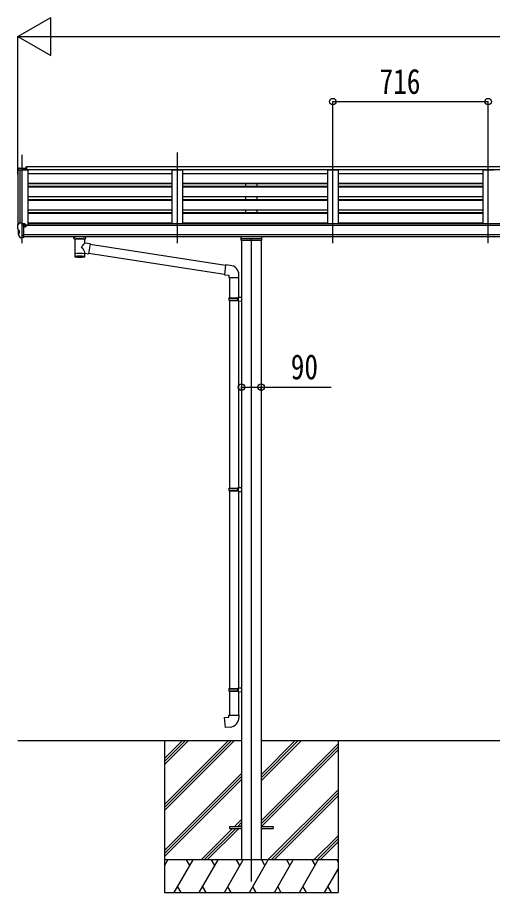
# Model space of a CAD drawing. Units: millimetres, scale not verified. Extents: x -14718 to 14718, y -10395 to 10395.
# Drawn here: x -3345 to -1155, y -6038 to -2007 of the extents above; entities that cross this region are included whole.
import ezdxf
from ezdxf.enums import TextEntityAlignment as Align

# ---------------------------------------------------------------- set-up
doc = ezdxf.new("R2010")
doc.units = ezdxf.units.MM
doc.header["$LTSCALE"] = 50
for name, color, linetype in [('0-3_YKK_12', 2, 'Continuous'), ('0-4_YKK_13', 4, 'Continuous'), ('0-5_YKK_A1', 4, 'Continuous'), ('0-6_YKK_D', 6, 'Continuous')]:
    doc.layers.add(name, color=color, linetype=linetype)
doc.styles.add('ＭＳ ゴシック', font='')
doc.styles.get('ＭＳ ゴシック').set_extended_font_data('MS Gothic')

msp = doc.modelspace()

# ---------------------------------------------------------------- linework, layer by layer
at = {"layer": '0-3_YKK_12'}
for p, q in [((-3323.43, -3046.73), (-3323.43, -2639.4)), ((-2607.43, -3046.73), (-2607.43, -2628.7)), ((-1891.43, -3046.73), (-1891.43, -2628.7)), ((-1175.43, -3046.73), (-1175.43, -2628.7)), ((-2267.43, -3024.43), (-2267.43, -5987.5))]:
    msp.add_line(p, q, dxfattribs=at)
at = {"layer": '0-4_YKK_13'}
for p, q in [((-3306.43, -2694.43), (-3306.43, -2708.87)), ((-3306.43, -2694.43), (-3303.93, -2694.43)), ((-3305.43, -2694.43), (-3305.43, -2708.87)), ((-3345.43, -2710.17), (-3345.43, -2710.8)), ((-3338.52, -2701.36), (-3342.59, -2707.17)), ((-3335.43, -2700.8), (-3337.76, -2700.94)), ((-3335.43, -2700.8), (-3316.93, -2700.8)), ((-3323.43, -2708.87), (-3323.43, -2700.8)), ((-3316.93, -2700.8), (-3306.93, -2700.88)), ((-3316.93, -2708.87), (-3316.93, -2705.98)), ((-3306.93, -2705.98), (-3316.93, -2705.98)), ((-3306.93, -2705.98), (-3306.93, -2700.88)), ((-3345.43, -2964.19), (-3345.43, -2964.82)), ((-3343.94, -2982.15), (-3337.72, -2988.37)), ((-3338.52, -2955.39), (-3342.59, -2961.2)), ((-3323.43, -3023.32), (-3323.43, -2954.82)), ((-3321.93, -2955.74), (-3323.43, -2955.74)), ((-3316.93, -2964.56), (-3323.43, -2964.16)), ((-3321.93, -2955.74), (-3321.93, -2961.91)), ((-3312.25, -2957.24), (-3321.93, -2956.52)), ((-3321.93, -2959.51), (-3307.93, -2959.57)), ((-3312.46, -2969.74), (-3311.93, -2969.74)), ((-3311.93, -2969.74), (-3311.63, -2969.74)), ((-3311.43, -2959.55), (-3311.43, -2957.65)), ((-3306.93, -2960.67), (-3306.93, -2965)), ((-3341.2, -3004.63), (-3341.2, -2984.89)), ((-3331.05, -3021.51), (-3340.8, -3006.13)), ((-3337.43, -2989.07), (-3337.43, -3000.64)), ((-3323.43, -3021.12), (-3322.93, -3021.12)), ((-3322.93, -3021.12), (-3322.43, -3020.12)), ((-3316.93, -3020.12), (-3322.43, -3020.12)), ((-3085.41, -3024.14), (-3085.41, -3018.02)), ((-3031.41, -3024.14), (-3031.41, -3018.02)), ((-3324.93, -3023.23), (-3328.64, -3023)), ((-3324.93, -3023.23), (-3323.43, -3023.32)), ((-3081.31, -3028.64), (-3081.33, -3108.93)), ((-3035.51, -3046.21), (-3035.51, -3028.63)), ((-3010.29, -3050.12), (-3035.51, -3046.2)), ((-3010.29, -3050.12), (-3017.31, -3095.38)), ((-2386.72, -3148.92), (-3010.62, -3052.13)), ((-2310.93, -3025.69), (-2223.93, -3025.69)), ((-3035.5, -3108.93), (-3035.51, -3092.3)), ((-3035.51, -3092.55), (-3017.31, -3095.38)), ((-2390.39, -3190.86), (-3017.06, -3093.64)), ((-2365.71, -3148.74), (-2386.55, -3146.91)), ((-2370.63, -3204.48), (-2324.63, -3204.48)), ((-2368.63, -3204.48), (-2368.63, -3298.48)), ((-2326.63, -3204.48), (-2326.63, -3295.92)), ((-2324.63, -3204.48), (-2324.63, -3193.57)), ((-2370.63, -3300.48), (-2369.63, -3298.48)), ((-2370.63, -3300.48), (-2326.63, -3300.48)), ((-2370.63, -3300.48), (-2370.63, -3308.48)), ((-2369.63, -3298.48), (-2326.63, -3298.48)), ((-2331.11, -3300.48), (-2331.54, -3298.48)), ((-2328.63, -3295.98), (-2312.63, -3295.51)), ((-2328.63, -3297.98), (-2328.63, -3295.98)), ((-2328.63, -3297.98), (-2326.63, -3297.98)), ((-2312.63, -3295.51), (-2312.63, -3313.45)), ((-2370.63, -3308.48), (-2326.63, -3308.48)), ((-2370.63, -3308.48), (-2369.63, -3310.48)), ((-2369.63, -3310.48), (-2326.63, -3310.48)), ((-2368.63, -3310.48), (-2368.63, -4175.25)), ((-2328.63, -3312.98), (-2328.63, -3310.98)), ((-2328.63, -3312.98), (-2312.63, -3313.45)), ((-2326.63, -3313.04), (-2326.63, -4172.7)), ((-2370.63, -4177.25), (-2369.63, -4175.25)), ((-2370.63, -4177.25), (-2326.63, -4177.25)), ((-2370.63, -4177.25), (-2370.63, -4185.25)), ((-2370.63, -4185.25), (-2326.63, -4185.25)), ((-2370.63, -4185.25), (-2369.63, -4187.25)), ((-2369.63, -4175.25), (-2326.63, -4175.25)), ((-2369.63, -4187.25), (-2326.63, -4187.25)), ((-2368.63, -4187.25), (-2368.63, -5097.94)), ((-2331.11, -4177.25), (-2331.54, -4175.25)), ((-2328.63, -4172.75), (-2312.63, -4172.28)), ((-2328.63, -4174.75), (-2328.63, -4172.75)), ((-2328.63, -4174.75), (-2326.63, -4174.75)), ((-2328.63, -4189.75), (-2328.63, -4187.75)), ((-2328.63, -4189.75), (-2312.63, -4190.23)), ((-2326.63, -4189.81), (-2326.63, -5095.38)), ((-2312.63, -4172.28), (-2312.63, -4190.23)), ((-2370.63, -5099.94), (-2369.63, -5097.94)), ((-2370.63, -5099.94), (-2326.63, -5099.94)), ((-2370.63, -5099.94), (-2370.63, -5107.94)), ((-2370.63, -5107.94), (-2326.63, -5107.94)), ((-2370.63, -5107.94), (-2369.63, -5109.94)), ((-2369.63, -5097.94), (-2326.63, -5097.94)), ((-2369.63, -5109.94), (-2326.63, -5109.94)), ((-2368.63, -5109.94), (-2368.63, -5219.94)), ((-2331.11, -5099.94), (-2331.54, -5097.94)), ((-2328.63, -5095.44), (-2312.63, -5094.97)), ((-2328.63, -5097.44), (-2328.63, -5095.44)), ((-2328.63, -5097.44), (-2326.63, -5097.44)), ((-2328.63, -5112.44), (-2328.63, -5110.44)), ((-2328.63, -5112.44), (-2312.63, -5112.91)), ((-2326.63, -5112.5), (-2326.63, -5219.94)), ((-2312.63, -5094.97), (-2312.63, -5112.91)), ((-2370.63, -5219.94), (-2324.63, -5219.94)), ((-2370.63, -5229.94), (-2370.63, -5219.94)), ((-2324.63, -5219.94), (-2324.63, -5230.86)), ((-2367.43, -5733), (-2367.43, -5742)), ((-2367.43, -5733), (-2312.63, -5733)), ((-2367.43, -5742), (-2312.63, -5742)), ((-2222.23, -5733), (-2167.43, -5733)), ((-2222.23, -5742), (-2167.43, -5742)), ((-2167.43, -5733), (-2167.43, -5742))]:
    msp.add_line(p, q, dxfattribs=at)
for points in [[(-3323.43, -2954.82), (-3335.43, -2954.82), (-3337.76, -2954.97)], [(-3316.93, -3020.12), (-3316.93, -2961.91), (-3321.93, -2961.91)], [(-3312.25, -2957.24), (-3312.09, -2957.26), (-3311.93, -2957.29), (-3311.79, -2957.33), (-3311.66, -2957.38), (-3311.56, -2957.44), (-3311.49, -2957.51), (-3311.44, -2957.58), (-3311.43, -2957.65)], [(-3311.63, -2968.55), (-3311.63, -2969.74), (-3306.93, -2969.74)], [(-3306.93, -2968.12), (-3306.93, -2969.74), (-3306.46, -2969.74)], [(-3323.43, -3009.43), (-3320.27, -3009.02), (-3316.93, -3008.6)], [(-3085.37, -3024.19), (-3085.4, -3023.84), (-3085.15, -3022.88), (-3084.63, -3022), (-3083.83, -3021.16), (-3082.71, -3020.36), (-3081.31, -3019.64)], [(-3035.51, -3019.65), (-3035.28, -3019.74), (-3033.92, -3020.48), (-3032.81, -3021.32), (-3032.05, -3022.19), (-3031.59, -3023.09), (-3031.42, -3023.98)], [(-2220.93, -3018.02), (-2220.93, -3034.95), (-2313.93, -3034.95), (-2313.93, -3018.02)], [(-3085.37, -3024.08), (-3085.4, -3024.44), (-3085.15, -3025.39), (-3084.63, -3026.28), (-3083.83, -3027.12), (-3082.71, -3027.91), (-3081.31, -3028.64)], [(-3035.51, -3028.63), (-3035.28, -3028.53), (-3033.92, -3027.8), (-3032.81, -3026.95), (-3032.05, -3026.08), (-3031.59, -3025.18), (-3031.42, -3024.3)], [(-2386.55, -3146.91), (-2390.55, -3192.74), (-2370.63, -3194.48), (-2370.63, -3204.48)], [(-2331.11, -3300.48), (-2331.11, -3308.48), (-2331.54, -3310.48)], [(-2328.63, -3310.98), (-2326.63, -3310.98), (-2326.63, -3297.98)], [(-2331.11, -4177.25), (-2331.11, -4185.25), (-2331.54, -4187.25)], [(-2328.63, -4187.75), (-2326.63, -4187.75), (-2326.63, -4174.75)], [(-2331.11, -5099.94), (-2331.11, -5107.94), (-2331.54, -5109.94)], [(-2328.63, -5110.44), (-2326.63, -5110.44), (-2326.63, -5097.44)], [(-2365.71, -5275.69), (-2386.55, -5277.51), (-2390.55, -5231.69), (-2370.63, -5229.94)]]:
    msp.add_lwpolyline(points, dxfattribs=at)
for centre, radius, start, end in [((-3342.43, -2710.17), 3, 93, 180), ((-3143.43, -2710.8), 202, 180, 188.08549), ((-3337.7, -2701.94), 1, 93.5, 145), ((-3342.43, -2964.19), 3, 93, 180), ((-3152.94, -2964.82), 192.49, 180.0008, 184.60315), ((-3341.82, -2980.03), 3, 184.60315, 225), ((-3337.7, -2955.96), 1, 93.5, 145), ((-3309.43, -2969.74), 2.5, 151.64236, 180), ((-3309.43, -2969.74), 2.5, 0, 151.64236), ((-3338.2, -3004.63), 3, 93.29058, 210), ((-3338.43, -3000.64), 1, 273.29058, 0), ((-3338.43, -2989.07), 1, 0, 45), ((-3328.45, -3020.01), 3, 210, 266.5), ((-3068.34, -3069.35), 51.38, 92.46126, 104.61963), ((-3048.46, -3069.35), 51.38, 75.38037, 87.53874), ((-2369.63, -3193.57), 45, 0, 85), ((-2369.63, -5230.86), 45, 275, 0)]:
    msp.add_arc(centre, radius, start, end, dxfattribs=at)
for centre, major_axis, ratio, start_param, end_param in [((-3307.93, -2960.67), (-0.02, 1.1), 0.906239, 4.6917496, 6.2625459), ((-3058.41, -3029.83), (-22.91, -0.42), 0.072511, 4.711586, 6.2823824), ((-3058.39, -3028.2), (-22.91, -0.42), 0.072511, 4.711586, 6.2823824), ((-3058.44, -3028.21), (22.92, -0.42), 0.07247, 0.0008089, 1.5716053), ((-3058.44, -3029.83), (22.92, -0.42), 0.07247, 0.0008089, 1.5716053), ((-3055.86, -3068.41), (20.32, 22.25), 0.045535, 4.9756507, 6.2441899), ((-3047.41, -3024.14), (16, 0), 0.361356, 0, 0.0194874), ((-3047.41, -3024.14), (16, 0), 0.361356, 6.2636979, 6.2831853), ((-3058.41, -3096.49), (22.91, 0), 0.122865, 6.2831853, 9.424778), ((-3058.41, -3065.76), (-22.81, 26.62), 0.234429, 3.1563334, 4.5976381), ((-3058.41, -3108.93), (22.92, 0), 0.101955, 6.2829723, 9.4248207), ((-3058.41, -3108.93), (22.92, 0), 0.101955, 3.1415499, 6.2833984)]:
    msp.add_ellipse(centre, major_axis=major_axis, ratio=ratio, start_param=start_param, end_param=end_param, dxfattribs=at)
at = {"layer": '0-5_YKK_A1'}
for p, q in [((-3343.42, -2710.18), (-3343.43, -2961.37)), ((-3342.48, -2709.3), (-3334.65, -2708.89)), ((-3334.43, -2708.96), (-3334.43, -2954.82)), ((-3334.35, -2709.08), (-3333.73, -2710.7)), ((1669.07, -2708.87), (-3303.93, -2708.87)), ((-3298.43, -2708.87), (-3298.43, -2965)), ((-3298.43, -2726.16), (-2632.43, -2726.16)), ((-2632.43, -2958.3), (-2632.43, -2708.87)), ((-2632.43, -2708.87), (-2582.43, -2708.87)), ((-2582.43, -2958.3), (-2582.43, -2708.87)), ((-2582.43, -2726.16), (-1916.43, -2726.16)), ((-1916.43, -2708.87), (-1916.43, -2958.3)), ((-1916.43, -2708.87), (-1866.43, -2708.87)), ((-1866.43, -2708.87), (-1866.43, -2958.3)), ((-1866.43, -2726.16), (-1200.43, -2726.16)), ((-1200.43, -2708.87), (-1200.43, -2958.3)), ((-1200.43, -2708.87), (-1150.43, -2708.87)), ((-3298.43, -2769.69), (-2632.43, -2769.69)), ((-3298.43, -2770.77), (-2632.43, -2770.77)), ((-3298.43, -2772.06), (-2632.43, -2772.06)), ((-2582.43, -2769.69), (-1916.43, -2769.69)), ((-2582.43, -2770.77), (-1916.43, -2770.77)), ((-2582.43, -2772.06), (-1916.43, -2772.06)), ((-2294.93, -2772.06), (-2294.93, -2784.57)), ((-2239.93, -2784.57), (-2239.93, -2772.06)), ((-1866.43, -2769.69), (-1200.43, -2769.69)), ((-1866.43, -2770.77), (-1200.43, -2770.77)), ((-1866.43, -2772.06), (-1200.43, -2772.06)), ((-3298.43, -2784.57), (-2632.43, -2784.57)), ((-3298.43, -2787.6), (-2632.43, -2787.6)), ((-2582.43, -2784.57), (-1916.43, -2784.57)), ((-2582.43, -2787.6), (-1916.43, -2787.6)), ((-1866.43, -2784.57), (-1200.43, -2784.57)), ((-1866.43, -2787.6), (-1200.43, -2787.6)), ((-3298.43, -2832.26), (-2632.43, -2832.26)), ((-3298.43, -2845.11), (-2632.43, -2845.11)), ((-3298.43, -2848.15), (-2632.43, -2848.15)), ((-2582.43, -2832.26), (-1916.43, -2832.26)), ((-2582.43, -2845.11), (-1916.43, -2845.11)), ((-2582.43, -2848.15), (-1916.43, -2848.15)), ((-2294.93, -2832.26), (-2294.93, -2845.11)), ((-2239.93, -2845.11), (-2239.93, -2832.26)), ((-1866.43, -2832.26), (-1200.43, -2832.26)), ((-1866.43, -2845.11), (-1200.43, -2845.11)), ((-1866.43, -2848.15), (-1200.43, -2848.15)), ((-3298.43, -2892.81), (-2632.43, -2892.81)), ((-2582.43, -2892.81), (-1916.43, -2892.81)), ((-2294.93, -2892.81), (-2294.93, -2905.66)), ((-2239.93, -2905.66), (-2239.93, -2892.81)), ((-1866.43, -2892.81), (-1200.43, -2892.81)), ((-3298.43, -2905.66), (-2632.43, -2905.66)), ((-3298.43, -2908.7), (-2632.43, -2908.7)), ((-2582.43, -2905.66), (-1916.43, -2905.66)), ((-2582.43, -2908.7), (-1916.43, -2908.7)), ((-1866.43, -2905.66), (-1200.43, -2905.66)), ((-1866.43, -2908.7), (-1200.43, -2908.7)), ((1682.07, -2965), (-3316.93, -2965)), ((-3298.43, -2953.35), (-2632.43, -2953.35)), ((-3293.43, -2965), (-3293.43, -2958.3)), ((1658.57, -2958.3), (-3293.43, -2958.3)), ((-2582.43, -2953.35), (-1916.43, -2953.35)), ((-2294.93, -2953.35), (-2294.93, -2958.3)), ((-2239.93, -2958.3), (-2239.93, -2953.35)), ((-1866.43, -2953.35), (-1200.43, -2953.35)), ((-3316.93, -3006.23), (1682.07, -3006.23)), ((1682.07, -3018.08), (-3316.93, -3018)), ((-2312.63, -3034.95), (-2312.63, -5887.5)), ((-2222.23, -3034.95), (-2222.23, -5887.5)), ((-3343.43, -5337.5), (-2312.63, -5337.5)), ((-2667.43, -5337.5), (-2667.43, -6037.5)), ((-2667.43, -5631.68), (-2373.25, -5337.5)), ((-2667.43, -5645.82), (-2359.11, -5337.5)), ((-2667.43, -5659.96), (-2344.97, -5337.5)), ((-2667.43, -5447.83), (-2557.1, -5337.5)), ((-2667.43, -5433.69), (-2571.24, -5337.5)), ((-2667.43, -5419.55), (-2585.38, -5337.5)), ((-2222.23, -5337.5), (587.37, -5337.5)), ((-2222.23, -5523.13), (-2036.6, -5337.5)), ((-2222.23, -5508.99), (-2050.74, -5337.5)), ((-2222.23, -5494.85), (-2064.88, -5337.5)), ((-2222.23, -5706.98), (-1867.43, -5352.18)), ((-1867.43, -5337.5), (-1867.43, -6037.5)), ((-2222.23, -5721.12), (-1867.43, -5366.32)), ((-2219.97, -5733), (-1867.43, -5380.46)), ((-2667.43, -5843.81), (-2312.63, -5489.01)), ((-2667.43, -5857.95), (-2312.63, -5503.15)), ((-2667.43, -5872.09), (-2312.63, -5517.29)), ((-2190.62, -5887.5), (-1867.43, -5564.31)), ((-2176.48, -5887.5), (-1867.43, -5578.45)), ((-2162.34, -5887.5), (-1867.43, -5592.59)), ((-2344.49, -5733), (-2312.63, -5701.14)), ((-2330.35, -5733), (-2312.63, -5715.28)), ((-2498.99, -5887.5), (-2353.49, -5742)), ((-2484.85, -5887.5), (-2339.35, -5742)), ((-2470.7, -5887.5), (-2325.2, -5742)), ((-2316.2, -5733), (-2312.63, -5729.43)), ((-1978.49, -5887.5), (-1867.43, -5776.44)), ((-1964.35, -5887.5), (-1867.43, -5790.58)), ((-1950.2, -5887.5), (-1867.43, -5804.73)), ((-1867.43, -5887.5), (-2667.43, -5887.5)), ((-2667.43, -5915), (-2651.55, -5887.5)), ((-2622.68, -6037.5), (-2536.08, -5887.5)), ((-2551.08, -5913.48), (-2566.08, -5887.5)), ((-2507.21, -6037.5), (-2420.61, -5887.5)), ((-2435.61, -5913.48), (-2450.61, -5887.5)), ((-2391.74, -6037.5), (-2305.14, -5887.5)), ((-2320.14, -5913.48), (-2335.14, -5887.5)), ((-2276.27, -6037.5), (-2189.67, -5887.5)), ((-2204.67, -5913.48), (-2219.67, -5887.5)), ((-2160.8, -6037.5), (-2074.2, -5887.5)), ((-2089.2, -5913.48), (-2104.2, -5887.5)), ((-2045.33, -6037.5), (-1958.73, -5887.5)), ((-1988.73, -5887.5), (-1973.73, -5913.48)), ((-1873.26, -5887.5), (-1867.43, -5897.6)), ((-1929.86, -6037.5), (-1867.43, -5929.36)), ((-2667.43, -6037.5), (-1867.43, -6037.5)), ((-2607.69, -6011.52), (-2592.69, -6037.5)), ((-2492.22, -6011.52), (-2477.22, -6037.5)), ((-2376.74, -6011.52), (-2361.74, -6037.5)), ((-2261.27, -6011.52), (-2246.28, -6037.5)), ((-2145.8, -6011.52), (-2130.81, -6037.5)), ((-2030.33, -6011.52), (-2015.34, -6037.5)), ((-1914.87, -6011.52), (-1899.87, -6037.5))]:
    msp.add_line(p, q, dxfattribs=at)
for points in [[(1669.07, -2694.43), (-3303.93, -2694.43), (-3303.93, -2708.87)], [(-3333.73, -2954.82), (-3333.73, -2708.87), (-3298.43, -2708.87)]]:
    msp.add_lwpolyline(points, dxfattribs=at)
msp.add_circle((-3309.46, -2969.74), 3, dxfattribs=at)
for centre, radius, start, end in [((-3342.43, -2710.29), 1, 93, 173.32986), ((-3334.63, -2709.19), 0.301, 21.06327, 92.86679)]:
    msp.add_arc(centre, radius, start, end, dxfattribs=at)
at = {"layer": '0-6_YKK_D'}
for p, q in [((-3343.43, -2094.69), (-3191.88, -2007.19)), ((-3191.88, -2182.19), (-3191.88, -2007.19)), ((-3343.43, -2729.15), (-3343.43, -2093.69)), ((-3343.43, -2094.69), (-3191.88, -2182.19)), ((-3343.43, -2094.69), (-3040.32, -2094.69)), ((-3168.43, -2094.69), (1533.57, -2094.69)), ((-1891.43, -2675.14), (-1891.43, -2393.69)), ((-1891.43, -2394.69), (-1175.43, -2394.69)), ((-1175.43, -2675.14), (-1175.43, -2393.69)), ((-2312.63, -3726.45), (-2312.63, -3708.64)), ((-2222.23, -3727.32), (-2222.23, -3708.64))]:
    msp.add_line(p, q, dxfattribs=at)
msp.add_lwpolyline([(-2312.63, -3709.64), (-2222.23, -3709.64), (-1899.83, -3709.64)], dxfattribs=at)
for centre in [(-1891.43, -2394.69), (-1175.43, -2394.69), (-2312.63, -3709.64), (-2222.23, -3709.64)]:
    msp.add_circle(centre, 14.88, dxfattribs=at)

# ---------------------------------------------------------------- texts
at = {"layer": '0-6_YKK_D', "style": 'ＭＳ ゴシック', "width": 0.8}
for s, p in [('716', (-1676.23, -2393.69)), ('90', (-2085.63, -3708.64))]:
    msp.add_text(s, height=115.5, dxfattribs=at).set_placement(p, align=Align.BOTTOM_LEFT)

doc.saveas('drawing.dxf')
